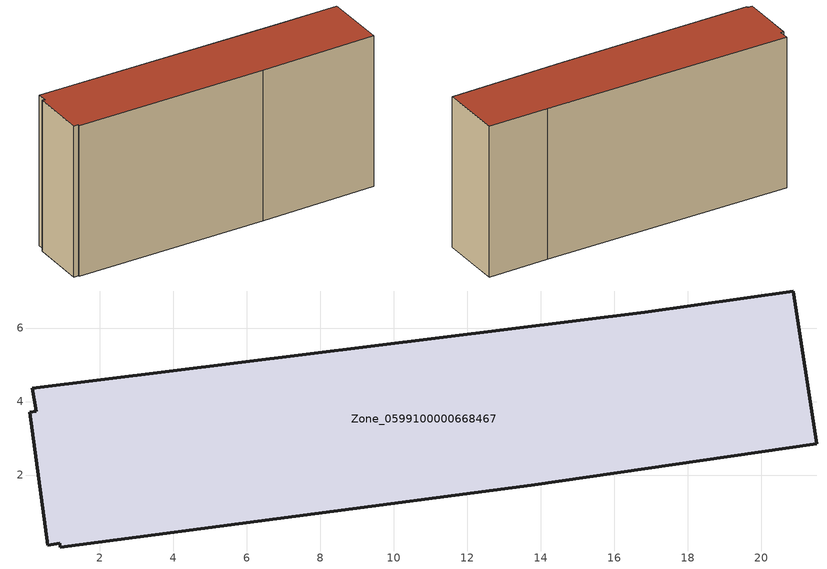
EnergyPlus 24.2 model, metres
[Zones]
Zone_0599100000668467
 floor ground (C_G): 16.83,6.43 20.87,7.01 21.51,2.86 13.74,1.72 0.92,0.04 0.9,0.14 0.58,0.09 0.09,3.71 0.27,3.73 0.16,4.36 z0
 wall outside (C_F): 20.87,7.01 16.83,6.43 0.16,4.36 0.27,3.73 0.09,3.71 0.58,0.09 0.9,0.14 0.92,0.04 13.74,1.72 21.51,2.86 20.87,7.01 z0:10.5
 roof outside (C_R): 0.58,0.09 0.9,0.14 0.92,0.04 13.74,1.72 21.51,2.86 20.87,7.01 16.83,6.43 0.16,4.36 0.27,3.73 0.09,3.71 z10.5
[BUILDING]
Pand.0599100000668467: North Axis=0; Terrain=City; Loads Convergence Tolerance Value=0.04; Temperature Convergence Tolerance Value=0.4; Solar Distribution=FullExterior; Maximum Number of Warmup Days=25; Minimum Number of Warmup Days=1
[Site:Location]
Rotterdam.The.Hague.AP_ZH_NLD Design_Conditions: Latitude=51.96; Longitude=4.45; Time Zone=1; Elevation=-4.5
[SITE:GROUNDTEMPERATURE:BUILDINGSURFACE]
18, 18, 18, 18, 18, 18, 18, 18, 18, 18, 18, 18
[MATERIAL] Thermal Absorptance=0.9; Solar Absorptance=0.7; Visible Absorptance=0.7
Name | Roughness | Thickness | Conductivity | Density | Specific Heat
G.TI.1946 | MediumSmooth | 0.15 | 1 | 540 | 1210
F.TI.1946 | Rough | 0.3 | 0.857143 | 1920 | 840
R.TI.1946 | MediumRough | 0.2 | 0.1 | 1500 | 1000
[CONSTRUCTION]
C_G: G.TI.1946
C_F: F.TI.1946
C_R: R.TI.1946
[ZONE]
Zone_0599100000668467: Type=1; Multiplier=1; Ceiling Height=Autocalculate; Volume=Autocalculate; Floor Area=autocalculate; Part of Total Floor Area=Yes
[ZONEINFILTRATION:DESIGNFLOWRATE]
Infil_Zone_0599100000668467: Zone or ZoneList or Space or SpaceList=Zone_0599100000668467; Schedule=AlwaysOn; Design Flow Rate Calculation Method=Flow/Area; Flow Rate per Floor Area=0.003; Constant Term Coefficient=1; Temperature Term Coefficient=0; Velocity Term Coefficient=0; Velocity Squared Term Coefficient=0
[HVACTEMPLATE:ZONE:IDEALLOADSAIRSYSTEM]
Zone_0599100000668467: Maximum Heating Supply Air Temperature=50; Minimum Cooling Supply Air Temperature=13; Maximum Heating Supply Air Humidity Ratio=0.0156; Minimum Cooling Supply Air Humidity Ratio=0.0077; Heating Limit=NoLimit; Cooling Limit=NoLimit; Dehumidification Control Type=ConstantSensibleHeatRatio; Cooling Sensible Heat Ratio=0.7; Dehumidification Setpoint=60; Humidification Control Type=None; Humidification Setpoint=30; Outdoor Air Method=None; Outdoor Air Flow Rate per Person=0.00944; Outdoor Air Flow Rate per Zone Floor Area=0; Outdoor Air Flow Rate per Zone=0; Demand Controlled Ventilation Type=None; Outdoor Air Economizer Type=NoEconomizer; Heat Recovery Type=None; Sensible Heat Recovery Effectiveness=0.7; Latent Heat Recovery Effectiveness=0.65
[ZONECONTROL:THERMOSTAT]
ThermostatControl_Zone_0599100000668467: Zone or ZoneList=Zone_0599100000668467; Control Type Schedule=DualSetpointControlType; Control 1=Thermostat_Zone_0599100000668467; Temperature Difference Between Cutout And Setpoint=0
[THERMOSTATSETPOINT:DUALSETPOINT]
Thermostat_Zone_0599100000668467: Heating Setpoint Temperature Schedule=HeatingSetpoint_Zone_0599100000668467; Cooling Setpoint Temperature Schedule=CoolingSetpoint_Zone_0599100000668467
[SCHEDULE:COMPACT]
HeatingSetpoint_Zone_0599100000668467: Through: 12/31, For: AllDays, Until: 24:00, 21
CoolingSetpoint_Zone_0599100000668467: Through: 12/31, For: AllDays, Until: 24:00, 24
DualSetpointControlType: Through: 12/31, For: AllDays, Until: 24:00, 4
AlwaysOn: Through: 12/31, For: AllDays, Until: 24:00, 1
